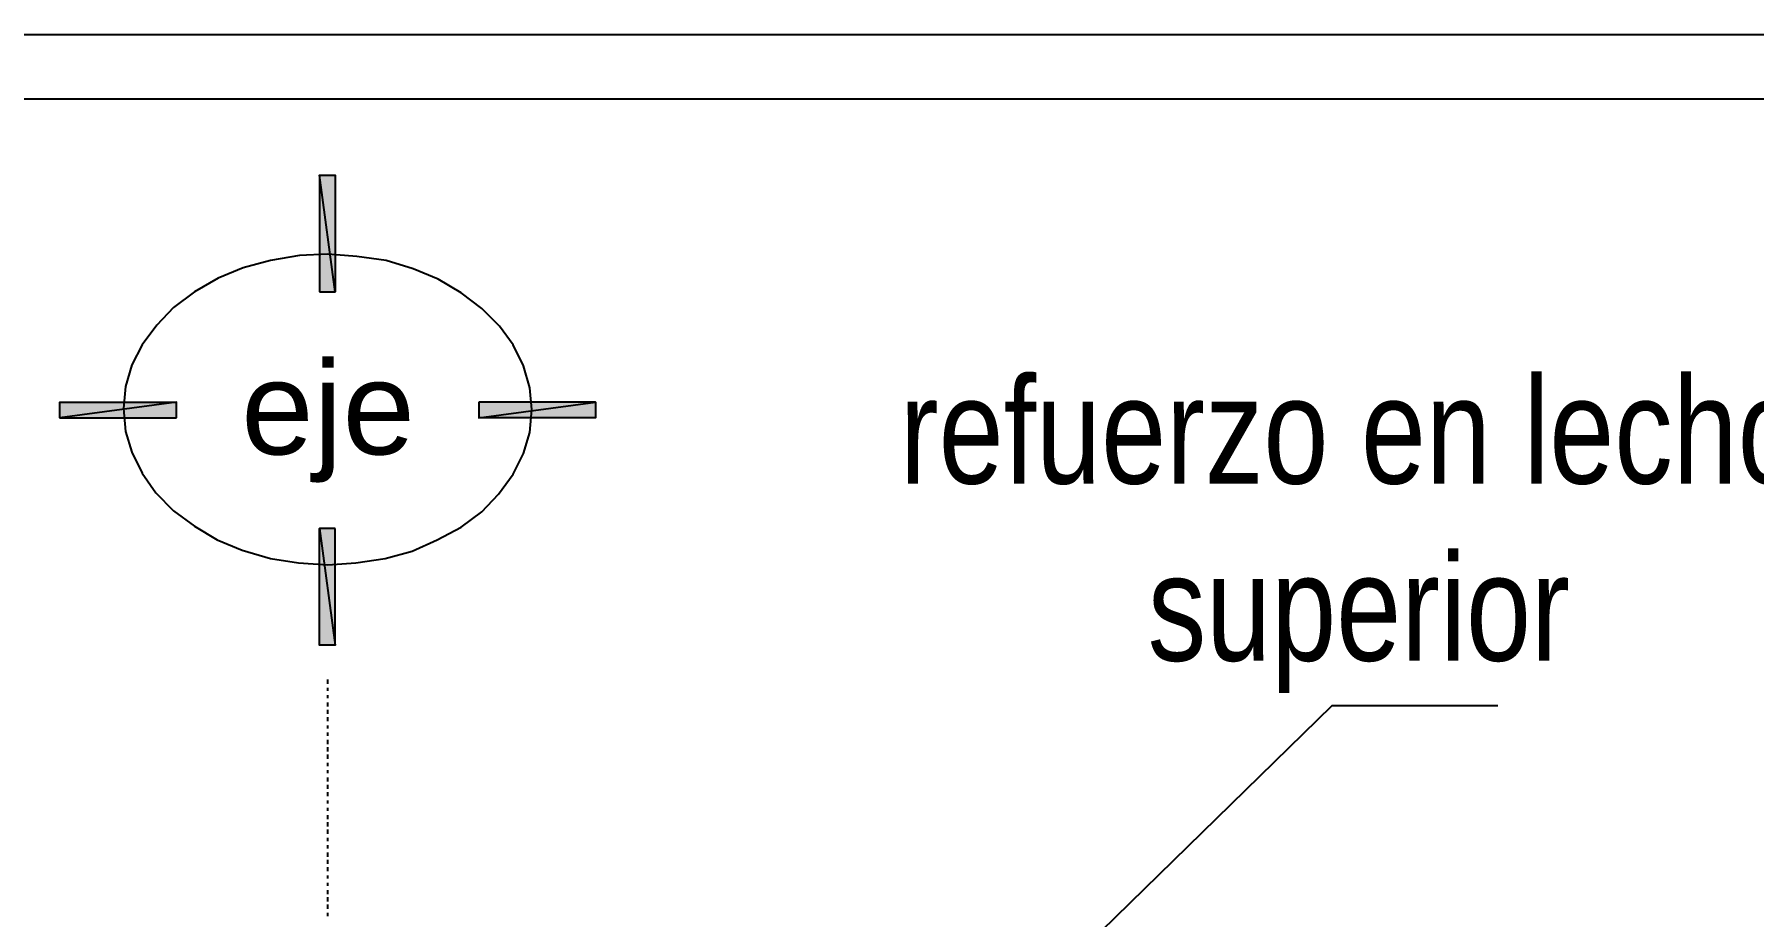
# Model space of a CAD drawing. Header units: metres. Extents: x 2.9 to 42.8, y 1.7 to 28.7.
# Drawn here: x 17.188 to 20.098, y 27.181 to 28.674 of the extents above; entities that cross this region are included whole.
import ezdxf

# ---------------------------------------------------------------- set-up
doc = ezdxf.new("R2010")
doc.units = ezdxf.units.M
for name, color, linetype in [('GRIS', 8, 'Continuous'), ('NEGRO', 7, 'Continuous'), ('TEXTO', 7, 'Continuous')]:
    doc.layers.add(name, color=color, linetype=linetype)
for name, color, linetype, true_color in [('RELLENO_RGB_118_118_118', 7, 'Continuous', 0x767676), ('RGB_000_184_184', 7, 'Continuous', 0x00b8b8), ('RGB_118_118_118', 7, 'Continuous', 0x767676)]:
    doc.layers.add(name, color=color, linetype=linetype, true_color=true_color)
doc.styles.add('ArialMT', font='arial.ttf')

msp = doc.modelspace()

# ---------------------------------------------------------------- hatches: boundary and pattern name
at = {"layer": 'RELLENO_RGB_118_118_118'}
h = msp.add_hatch(color=256, dxfattribs=at)
h.dxf.hatch_style = 1
h.paths.add_polyline_path([(17.6706, 28.2381), (17.6971, 28.2381), (17.6706, 28.4357), (17.6706, 28.2381)])
h.paths.add_polyline_path([(17.6971, 28.2381), (17.6706, 28.4357), (17.6971, 28.4357), (17.6971, 28.2381)])
h = msp.add_hatch(color=256, dxfattribs=at)
h.dxf.hatch_style = 1
h.paths.add_polyline_path([(17.429, 28.0247), (17.429, 28.0511), (17.2314, 28.0247), (17.429, 28.0247)])
h.paths.add_polyline_path([(17.429, 28.0511), (17.2314, 28.0247), (17.2314, 28.0511), (17.429, 28.0511)])
h = msp.add_hatch(color=256, dxfattribs=at)
h.dxf.hatch_style = 1
h.paths.add_polyline_path([(17.9405, 28.0511), (17.9405, 28.0247), (18.1381, 28.0511), (17.9405, 28.0511)])
h.paths.add_polyline_path([(17.9405, 28.0247), (18.1381, 28.0511), (18.1381, 28.0247), (17.9405, 28.0247)])
h = msp.add_hatch(color=256, dxfattribs=at)
h.dxf.hatch_style = 1
h.paths.add_polyline_path([(17.6971, 27.8377), (17.6706, 27.8377), (17.6971, 27.6401), (17.6971, 27.8377)])
h.paths.add_polyline_path([(17.6706, 27.8377), (17.6971, 27.6401), (17.6706, 27.6401), (17.6706, 27.8377)])

# ---------------------------------------------------------------- linework, layer by layer
at = {"layer": 'GRIS', "lineweight": -3}
msp.add_lwpolyline([(18.0305, 28.0388), (18.0269, 28.0758), (18.0164, 28.1129), (17.9987, 28.1481), (17.9758, 28.1799), (17.9458, 28.2099), (17.9105, 28.2363), (17.8717, 28.2593), (17.8294, 28.2769), (17.7835, 28.291), (17.7341, 28.2981), (17.6848, 28.3016), (17.6371, 28.2998), (17.5877, 28.291), (17.5419, 28.2787), (17.4995, 28.261), (17.459, 28.2381), (17.4237, 28.2116), (17.3955, 28.1817), (17.3708, 28.1481), (17.3531, 28.1146), (17.3426, 28.0776), (17.339, 28.0405), (17.3426, 28.0017), (17.3531, 27.9665), (17.3708, 27.9312), (17.3937, 27.8977), (17.4237, 27.8677), (17.459, 27.8412), (17.4978, 27.8183), (17.5401, 27.8007), (17.5877, 27.7865), (17.6354, 27.7795), (17.6848, 27.776), (17.7324, 27.7795), (17.7818, 27.7865), (17.8276, 27.7989), (17.87, 27.8183), (17.9105, 27.8395), (17.9458, 27.8659), (17.974, 27.8959), (17.9987, 27.9294), (18.0164, 27.9647), (18.0269, 28)], close=True, dxfattribs=at)
for points in [[(17.6848, 27.5749), (17.6848, 27.5819)], [(17.6848, 27.5625), (17.6848, 27.5678)], [(17.6848, 27.5502), (17.6848, 27.5555)], [(17.6848, 27.5361), (17.6848, 27.5431)], [(17.6848, 27.5237), (17.6848, 27.5308)], [(17.6848, 27.5114), (17.6848, 27.5184)], [(17.6848, 27.499), (17.6848, 27.5043)], [(17.6848, 27.4867), (17.6848, 27.492)], [(17.6848, 27.4726), (17.6848, 27.4796)], [(17.6848, 27.4602), (17.6848, 27.4673)], [(17.6848, 27.4479), (17.6848, 27.4549)], [(17.6848, 27.4355), (17.6848, 27.4408)], [(17.6848, 27.4232), (17.6848, 27.4285)], [(17.6848, 27.4091), (17.6848, 27.4161)], [(17.6848, 27.3967), (17.6848, 27.4038)], [(17.6848, 27.3844), (17.6848, 27.3914)], [(17.6848, 27.372), (17.6848, 27.3773)], [(17.6848, 27.3597), (17.6848, 27.365)], [(17.6848, 27.3456), (17.6848, 27.3526)], [(17.6848, 27.3332), (17.6848, 27.3403)], [(17.6848, 27.3209), (17.6848, 27.3279)], [(17.6848, 27.3085), (17.6848, 27.3138)], [(17.6848, 27.2962), (17.6848, 27.3015)], [(17.6848, 27.2821), (17.6848, 27.2891)], [(17.6848, 27.2697), (17.6848, 27.2768)], [(17.6848, 27.2574), (17.6848, 27.2644)], [(17.6848, 27.245), (17.6848, 27.2503)], [(17.6848, 27.2327), (17.6848, 27.238)], [(17.6848, 27.2186), (17.6848, 27.2256)], [(17.6848, 27.2062), (17.6848, 27.2133)], [(17.6848, 27.1939), (17.6848, 27.2009)], [(17.6848, 27.1815), (17.6848, 27.1868)]]:
    msp.add_lwpolyline(points, dxfattribs=at)
at = {"layer": 'NEGRO', "lineweight": -3}
msp.add_lwpolyline([(18.7748, 26.9416), (19.3851, 27.5378), (19.6656, 27.5378)], dxfattribs=at)
at = {"layer": 'RGB_000_184_184', "lineweight": -3}
msp.add_lwpolyline([(3.9017, 28.6738), (41.8042, 28.6738), (41.8042, 28.5644), (3.9017, 28.5644)], dxfattribs=at)
at = {"layer": 'RGB_118_118_118', "lineweight": -3}
for points in [[(17.6706, 28.2381), (17.6971, 28.2381), (17.6706, 28.4357)], [(17.6971, 28.2381), (17.6706, 28.4357), (17.6971, 28.4357)], [(17.429, 28.0247), (17.429, 28.0511), (17.2314, 28.0247)], [(17.429, 28.0511), (17.2314, 28.0247), (17.2314, 28.0511)], [(17.9405, 28.0511), (17.9405, 28.0247), (18.1381, 28.0511)], [(17.9405, 28.0247), (18.1381, 28.0511), (18.1381, 28.0247)], [(17.6971, 27.8377), (17.6706, 27.8377), (17.6971, 27.6401)], [(17.6706, 27.8377), (17.6971, 27.6401), (17.6706, 27.6401)]]:
    msp.add_lwpolyline(points, close=True, dxfattribs=at)

# ---------------------------------------------------------------- texts
at = {"layer": 'TEXTO', "color": 8, "true_color": 0x808080, "style": 'ArialMT'}
msp.add_text('eje', height=0.1578, dxfattribs=at).set_placement((17.5383, 27.9629))
at = {"layer": 'TEXTO', "color": 18, "true_color": 0x000000, "width": 0.82}
for s, p in [('refuerzo en lecho', (18.6531, 27.9135)), ('superior', (19.0729, 27.6137))]:
    msp.add_text(s, height=0.1804, dxfattribs=at).set_placement(p)

doc.saveas('drawing.dxf')
